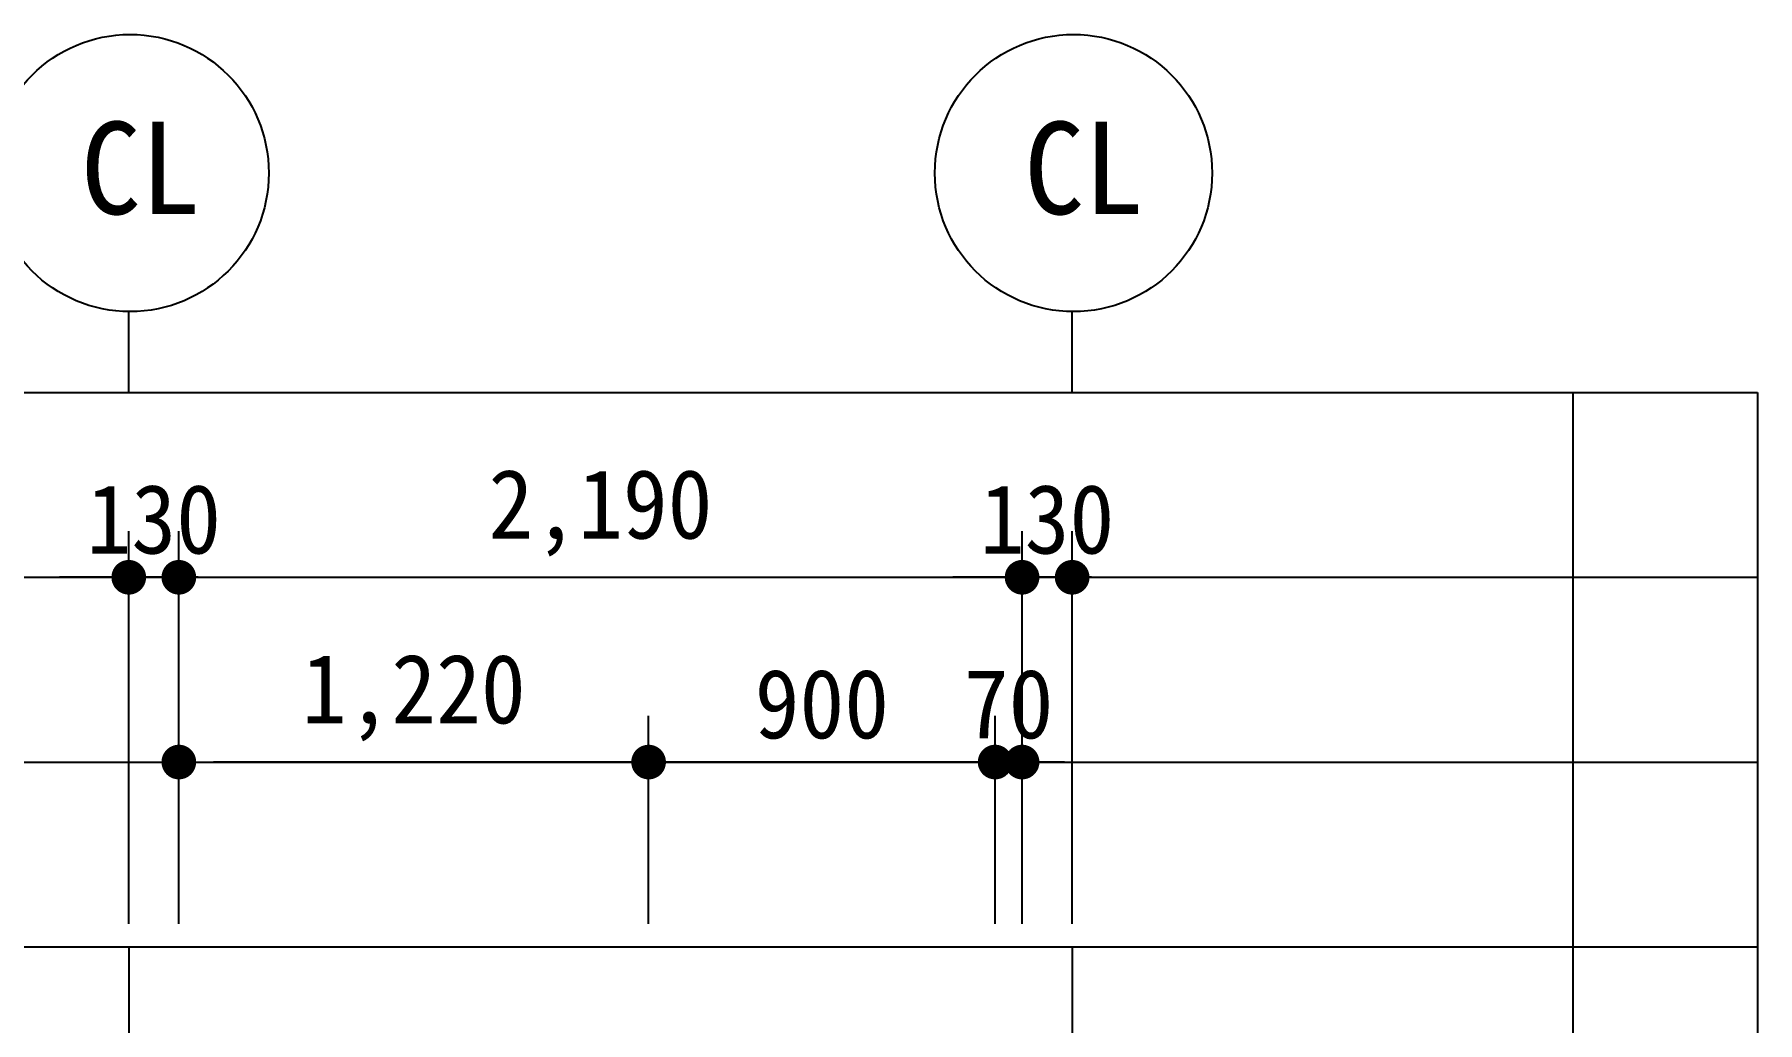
# Model space of a CAD drawing. Header units: millimetres. Extents: x -423835 to -174325, y -1379898 to -1311126.
# Drawn here: x -386725 to -382250, y -1358751 to -1356184 of the extents above; entities that cross this region are included whole.
import ezdxf
from ezdxf.enums import TextEntityAlignment as Align

# ---------------------------------------------------------------- set-up
doc = ezdxf.new("R2010")
doc.units = ezdxf.units.MM
doc.header["$LTSCALE"] = 100
doc.header["$MEASUREMENT"] = 0
doc.header["$PDSIZE"] = -10
doc.layers.get('0').update_dxf_attribs({"linetype": 'CONTINUOUS'})
doc.layers.get('Defpoints').update_dxf_attribs({"color": 153, "linetype": 'CONTINUOUS'})
doc.layers.add('A-AXIS-BUBL', color=7, linetype='CONTINUOUS', lineweight=25)
doc.layers.add('A-XXXX-TXT2', color=3, linetype='CONTINUOUS', lineweight=25)
doc.layers.add('A-DIMS', color=7, linetype='CONTINUOUS')
doc.layers.add('AA-AXIS-LINE-1', color=1, linetype='CONTINUOUS')
doc.styles.add('HY울릉도L', font='')
doc.styles.add('돋움체', font='')
doc.styles.get('HY울릉도L').set_extended_font_data('HYwulM')
doc.styles.get('돋움체').set_extended_font_data('DotumChe')
doc.dimstyles.new('CDIM', dxfattribs={"dimtxt": 3, "dimasz": 1.5, "dimexe": 2, "dimexo": 1, "dimgap": 1, "dimtad": 1, "dimdec": 0, "dimrnd": 0.5, "dimzin": 0, "dimdsep": 32, "dimlunit": 6, "dimtxsty": 'HY울릉도L', "dimblk1": '_CIDOT', "dimblk2": '_CIDOT', "dimsah": 1, "dimcen": 5.5, "dimclrd": 2, "dimclre": 2, "dimclrt": 7, "dimadec": 0, "dimazin": 0, "dimtfac": 1, "dimtdec": 0, "dimtix": 1, "dimtmove": 2, "dimatfit": 1, "dimldrblk": '_CIDOT', "dimfxl": 1, "dimtolj": 1, "dimtzin": 0, "dimlwd": -1, "dimarcsym": 0})

# ---------------------------------------------------------------- blocks, each defined once
blk = doc.blocks.new('_CIDOT')
at = {"color": 0, "linetype": 'ByBlock'}
blk.add_line((2, 0), (-1, 0), dxfattribs=at)
at = {"color": 0, "linetype": 'ByBlock', "const_width": 0.5}
blk.add_lwpolyline([(-0.25, 0, 1), (0.25, 0, 1)], format="xyb", close=True, dxfattribs=at)
blk = doc.blocks.new('*D454')
at = {"layer": 'A-DIMS', "lineweight": -2, "transparency": 16777216}
for p, q in [((-386350.4, -1358414.3), (-386350.4, -1357474.3)), ((-384160.4, -1358494.3), (-384160.4, -1357474.3))]:
    blk.add_line(p, q, dxfattribs=at)
at = {"layer": 'A-DIMS', "transparency": 16777216}
blk.add_line((-386260.4, -1357594.3), (-384250.4, -1357594.3), dxfattribs=at)
at = {"layer": 'Defpoints', "color": 0, "transparency": 16777216}
for p in [(-384160.4, -1357594.3), (-386350.4, -1358474.3), (-384160.4, -1358554.3)]:
    blk.add_point(p, dxfattribs=at)
at = {"layer": 'A-DIMS', "transparency": 16777216, "xscale": 90, "yscale": 90, "zscale": 90, "rotation": 180}
blk.add_blockref('_CIDOT', (-386350.4, -1357594.3), dxfattribs=at)
at = {"layer": 'A-DIMS', "transparency": 16777216, "xscale": 90, "yscale": 90, "zscale": 90}
blk.add_blockref('_CIDOT', (-384160.4, -1357594.3), dxfattribs=at)
at = {"layer": 'A-DIMS', "color": 3, "transparency": 16777216, "insert": (-385255.4, -1357427.2), "char_height": 180, "attachment_point": 5, "style": '돋움체'}
blk.add_mtext('\\A1;2,190', dxfattribs=at)
blk = doc.blocks.new('*D455')
at = {"layer": 'A-DIMS', "lineweight": -2, "transparency": 16777216}
for p, q in [((-386480.4, -1358494.3), (-386480.4, -1357474.3)), ((-386350.4, -1358494.3), (-386350.4, -1357474.3))]:
    blk.add_line(p, q, dxfattribs=at)
at = {"layer": 'A-DIMS', "transparency": 16777216}
for p, q in [((-386570.4, -1357594.3), (-386660.4, -1357594.3)), ((-386480.4, -1357594.3), (-386350.4, -1357594.3)), ((-386260.4, -1357594.3), (-386170.4, -1357594.3))]:
    blk.add_line(p, q, dxfattribs=at)
at = {"layer": 'Defpoints', "color": 0, "transparency": 16777216}
for p in [(-386350.4, -1357594.3), (-386480.4, -1358554.3), (-386350.4, -1358554.3)]:
    blk.add_point(p, dxfattribs=at)
at = {"layer": 'A-DIMS', "transparency": 16777216, "xscale": 90, "yscale": 90, "zscale": 90}
blk.add_blockref('_CIDOT', (-386480.4, -1357594.3), dxfattribs=at)
at = {"layer": 'A-DIMS', "transparency": 16777216, "xscale": 90, "yscale": 90, "zscale": 90, "rotation": 180}
blk.add_blockref('_CIDOT', (-386350.4, -1357594.3), dxfattribs=at)
at = {"layer": 'A-DIMS', "color": 3, "transparency": 16777216, "insert": (-386415.4, -1357444.2), "char_height": 180, "attachment_point": 5, "style": '돋움체'}
blk.add_mtext('\\A1;130', dxfattribs=at)
blk = doc.blocks.new('*D456')
at = {"layer": 'A-DIMS', "lineweight": -2, "transparency": 16777216}
for p, q in [((-384160.4, -1358494.3), (-384160.4, -1357474.3)), ((-384030.4, -1358494.3), (-384030.4, -1357474.3))]:
    blk.add_line(p, q, dxfattribs=at)
at = {"layer": 'A-DIMS', "transparency": 16777216}
for p, q in [((-384250.4, -1357594.3), (-384340.4, -1357594.3)), ((-384160.4, -1357594.3), (-384030.4, -1357594.3)), ((-383940.4, -1357594.3), (-383850.4, -1357594.3))]:
    blk.add_line(p, q, dxfattribs=at)
at = {"layer": 'Defpoints', "color": 0, "transparency": 16777216}
for p in [(-384030.4, -1357594.3), (-384160.4, -1358554.3), (-384030.4, -1358554.3)]:
    blk.add_point(p, dxfattribs=at)
at = {"layer": 'A-DIMS', "transparency": 16777216, "xscale": 90, "yscale": 90, "zscale": 90}
blk.add_blockref('_CIDOT', (-384160.4, -1357594.3), dxfattribs=at)
at = {"layer": 'A-DIMS', "transparency": 16777216, "xscale": 90, "yscale": 90, "zscale": 90, "rotation": 180}
blk.add_blockref('_CIDOT', (-384030.4, -1357594.3), dxfattribs=at)
at = {"layer": 'A-DIMS', "color": 3, "transparency": 16777216, "insert": (-384095.4, -1357444.2), "char_height": 180, "attachment_point": 5, "style": '돋움체'}
blk.add_mtext('\\A1;130', dxfattribs=at)
blk = doc.blocks.new('*D457')
at = {"layer": 'A-DIMS', "lineweight": -2, "transparency": 16777216}
for p, q in [((-385130.4, -1358494.3), (-385130.4, -1357954.3)), ((-384230.4, -1358494.3), (-384230.4, -1357954.3))]:
    blk.add_line(p, q, dxfattribs=at)
at = {"layer": 'A-DIMS', "transparency": 16777216}
blk.add_line((-384320.4, -1358074.3), (-385040.4, -1358074.3), dxfattribs=at)
at = {"layer": 'Defpoints', "color": 0, "transparency": 16777216}
for p in [(-385130.4, -1358074.3), (-385130.4, -1358554.3), (-384230.4, -1358554.3)]:
    blk.add_point(p, dxfattribs=at)
at = {"layer": 'A-DIMS', "transparency": 16777216, "xscale": 90, "yscale": 90, "zscale": 90, "rotation": 180}
blk.add_blockref('_CIDOT', (-385130.4, -1358074.3), dxfattribs=at)
at = {"layer": 'A-DIMS', "transparency": 16777216, "xscale": 90, "yscale": 90, "zscale": 90}
blk.add_blockref('_CIDOT', (-384230.4, -1358074.3), dxfattribs=at)
at = {"layer": 'A-DIMS', "color": 3, "transparency": 16777216, "insert": (-384680.4, -1357924.2), "char_height": 180, "attachment_point": 5, "style": '돋움체'}
blk.add_mtext('\\A1;900', dxfattribs=at)
blk = doc.blocks.new('*D458')
at = {"layer": 'A-DIMS', "lineweight": -2, "transparency": 16777216}
for p, q in [((-386350.4, -1358494.3), (-386350.4, -1357954.3)), ((-385130.4, -1358494.3), (-385130.4, -1357954.3))]:
    blk.add_line(p, q, dxfattribs=at)
at = {"layer": 'A-DIMS', "transparency": 16777216}
blk.add_line((-385220.4, -1358074.3), (-386260.4, -1358074.3), dxfattribs=at)
at = {"layer": 'Defpoints', "color": 0, "transparency": 16777216}
for p in [(-386350.4, -1358074.3), (-386350.4, -1358554.3), (-385130.4, -1358554.3)]:
    blk.add_point(p, dxfattribs=at)
at = {"layer": 'A-DIMS', "transparency": 16777216, "xscale": 90, "yscale": 90, "zscale": 90, "rotation": 180}
blk.add_blockref('_CIDOT', (-386350.4, -1358074.3), dxfattribs=at)
at = {"layer": 'A-DIMS', "transparency": 16777216, "xscale": 90, "yscale": 90, "zscale": 90}
blk.add_blockref('_CIDOT', (-385130.4, -1358074.3), dxfattribs=at)
at = {"layer": 'A-DIMS', "color": 3, "transparency": 16777216, "insert": (-385740.4, -1357907.2), "char_height": 180, "attachment_point": 5, "style": '돋움체'}
blk.add_mtext('\\A1;1,220', dxfattribs=at)
blk = doc.blocks.new('*D459')
at = {"layer": 'A-DIMS', "lineweight": -2, "transparency": 16777216}
for p, q in [((-384230.4, -1358494.3), (-384230.4, -1357954.3)), ((-384160.4, -1358494.3), (-384160.4, -1357954.3))]:
    blk.add_line(p, q, dxfattribs=at)
at = {"layer": 'A-DIMS', "transparency": 16777216}
for p, q in [((-384320.4, -1358074.3), (-384410.4, -1358074.3)), ((-384230.4, -1358074.3), (-384160.4, -1358074.3)), ((-384070.4, -1358074.3), (-383980.4, -1358074.3))]:
    blk.add_line(p, q, dxfattribs=at)
at = {"layer": 'Defpoints', "color": 0, "transparency": 16777216}
for p in [(-384160.4, -1358074.3), (-384230.4, -1358554.3), (-384160.4, -1358554.3)]:
    blk.add_point(p, dxfattribs=at)
at = {"layer": 'A-DIMS', "transparency": 16777216, "xscale": 90, "yscale": 90, "zscale": 90, "rotation": 180}
blk.add_blockref('_CIDOT', (-384160.4, -1358074.3), dxfattribs=at)
at = {"layer": 'A-DIMS', "transparency": 16777216, "xscale": 90, "yscale": 90, "zscale": 90}
blk.add_blockref('_CIDOT', (-384230.4, -1358074.3), dxfattribs=at)
at = {"layer": 'A-DIMS', "color": 3, "transparency": 16777216, "insert": (-384195.4, -1357924.2), "char_height": 180, "attachment_point": 5, "style": '돋움체'}
blk.add_mtext('\\A1;70', dxfattribs=at)
blk = doc.blocks.new('A$C028158C4')
at = {"layer": 'A-AXIS-BUBL', "ltscale": 0.2}
blk.add_line((0, 0), (0, 175.2), dxfattribs=at)
blk.add_circle((2.9, 475.4), 300.3, dxfattribs=at)

msp = doc.modelspace()

# ---------------------------------------------------------------- linework, layer by layer
at = {"layer": 'AA-AXIS-LINE-1'}
for p, q in [((-386480.4, -1358554.3), (-386480.4, -1362132.1)), ((-384030.4, -1358554.3), (-384030.4, -1362132.1))]:
    msp.add_line(p, q, dxfattribs=at)
at = {"layer": 'Defpoints'}
for p, q in [((-388640.4, -1357114.3), (-382250.4, -1357114.3)), ((-382730.4, -1357114.3), (-382730.4, -1362132.1)), ((-382250.4, -1357114.3), (-382250.4, -1362132.1)), ((-388640.4, -1357594.3), (-382250.4, -1357594.3)), ((-388640.4, -1358074.3), (-382250.4, -1358074.3)), ((-388640.4, -1358554.3), (-382250.4, -1358554.3))]:
    msp.add_line(p, q, dxfattribs=at)

# ---------------------------------------------------------------- block references
at = {"xscale": 1.198871389330295, "yscale": 1.198871389330295, "zscale": 1.198871389330295}
for p in [(-386480.4, -1357114.3), (-384030.4, -1357114.3)]:
    msp.add_blockref('A$C028158C4', p, dxfattribs=at)

# ---------------------------------------------------------------- texts
at = {"layer": 'A-XXXX-TXT2', "ltscale": 0.2, "style": '돋움체'}
for p in [(-386449.7, -1356531.1), (-383999.7, -1356531.1)]:
    msp.add_text('CL', height=240, dxfattribs=at).set_placement(p, align=Align.MIDDLE)

# ---------------------------------------------------------------- dimensions: what is measured, and where the dimension line sits
at = {"layer": 'A-DIMS'}
for base, p1, p2, picture, middle in [((-386350.4, -1357594.3), (-386480.4, -1358554.3), (-386350.4, -1358554.3), '*D455', (-386415.4, -1357444.2)), ((-384160.4, -1357594.3), (-386350.4, -1358474.3), (-384160.4, -1358554.3), '*D454', (-385255.4, -1357427.2)), ((-384030.4, -1357594.3), (-384160.4, -1358554.3), (-384030.4, -1358554.3), '*D456', (-384095.4, -1357444.2)), ((-384160.4, -1358074.3), (-384230.4, -1358554.3), (-384160.4, -1358554.3), '*D459', (-384195.4, -1357924.2))]:
    dim = msp.add_linear_dim(base=base, p1=p1, p2=p2, angle=180, dimstyle='CDIM', override={"dimscale": 60, "dimtxsty": '돋움체', "dimclrd": 256, "dimclre": 256, "dimclrt": 3}, dxfattribs=at)
    dim.commit()
    dim.dimension.update_dxf_attribs({"geometry": picture, "text_midpoint": middle})
for base, p1, p2, picture, middle in [((-386350.4, -1358074.3), (-385130.4, -1358554.3), (-386350.4, -1358554.3), '*D458', (-385740.4, -1357907.2)), ((-385130.4, -1358074.3), (-384230.4, -1358554.3), (-385130.4, -1358554.3), '*D457', (-384680.4, -1357924.2))]:
    dim = msp.add_linear_dim(base=base, p1=p1, p2=p2, dimstyle='CDIM', override={"dimscale": 60, "dimtxsty": '돋움체', "dimclrd": 256, "dimclre": 256, "dimclrt": 3}, dxfattribs=at)
    dim.commit()
    dim.dimension.update_dxf_attribs({"geometry": picture, "text_midpoint": middle})

doc.saveas('drawing.dxf')
